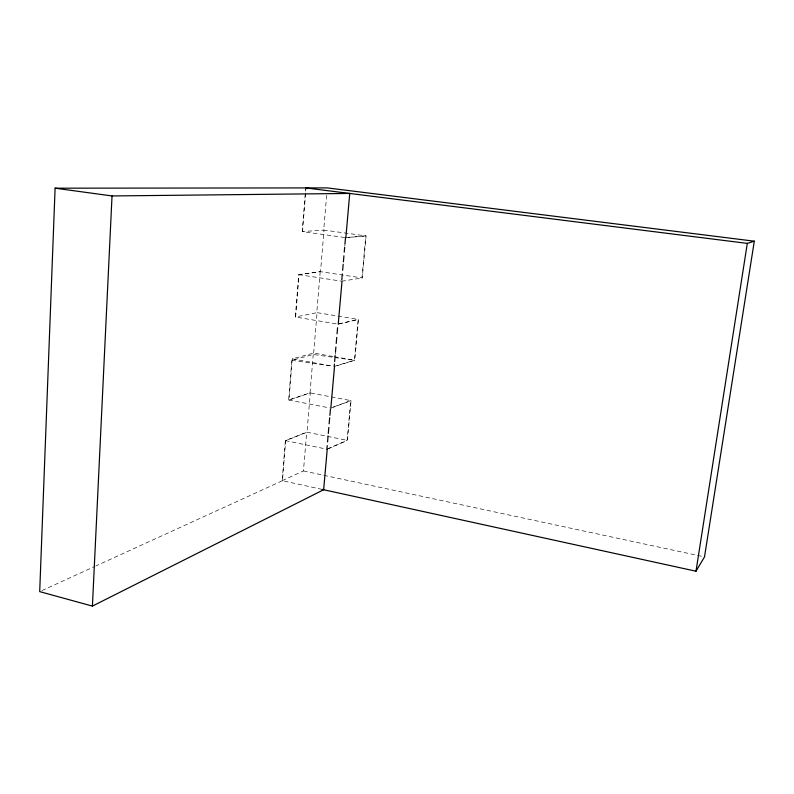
<?xml version="1.0" encoding="UTF-8"?>
<svg xmlns="http://www.w3.org/2000/svg" width="794" height="794" viewBox="0 0 794 794"><rect width="100%" height="100%" fill="white"/><g stroke="black" fill="none" stroke-linecap="round" stroke-linejoin="round"><path stroke-width="0.6" stroke-dasharray="3.97 2.98" d="M322.076 489.392L282.148 480.658L285.374 440.62L306.702 432.164L347.415 440.392L351.047 400.642L310.007 392.871L288.639 400.017L291.835 360.337L313.243 354.491L354.432 360.278L358.163 319.396L337.916 324.121L295.318 317.024L298.733 274.625L320.21 271.627L362.263 277.979L366.113 235.917L323.714 230.062L326.652 195.126M344.646 237.505L302.196 231.59L305.611 189.131M332.994 356.486L313.66 353.072L292.261 358.878L288.947 400.067L310.305 392.921L307 432.224L285.671 440.68L282.446 480.717L95.895 565.943M295.626 317.074L299.04 274.664L320.518 271.677L324.012 230.101L302.196 231.59M302.514 231.63L305.928 189.171M282.148 480.658L303.447 470.931L306.702 432.164M310.007 392.871L313.243 354.491M320.21 271.627L316.766 312.608L358.471 319.446L354.739 360.337L335.634 366.133M313.66 353.072L317.064 312.657L295.318 317.024M335.257 354.332L335.465 351.911M344.775 246.1L344.993 243.679M361.955 277.94L365.796 235.868L345.519 237.634M41.943 590.587L94.764 566.459M326.91 449.176L347.117 440.333L350.75 400.583L330.532 408.096M328.349 448.749L347.415 440.392M330.84 408.156L351.047 400.642M334.195 366.411L354.432 360.278M338.234 324.17L358.471 319.446M341.688 281.195L362.263 277.979M345.847 237.674L366.113 235.917M291.835 360.337L332.984 366.242M298.733 274.625L340.815 281.066M334.205 356.704L354.739 360.337M292.261 358.878L332.091 366.034M288.639 400.017L329.639 407.927M285.374 440.62L326.036 448.997M303.447 470.931L702.095 556.366"/><path stroke-width="1.19" d="M322.076 489.392L695.991 571.214L704.516 556.882L754.3 241.187L327.257 187.9L55.104 188.188L39.7 591.619L92.412 606.1L323.654 489.739L327.227 449.245M92.412 606.1L112.033 195.949L55.104 188.188M326.91 449.176L327.237 445.553M327.555 441.93L328.081 435.886M328.299 433.474L328.825 427.43M329.143 423.807L329.679 417.763M329.887 415.351L330.423 409.307M334.195 366.411L334.403 363.999M334.621 361.578L335.147 355.543M335.465 351.911L335.892 347.077M336.209 343.455L336.745 337.41M337.063 333.788L337.599 327.743M341.797 279.984L342.333 273.94M342.651 270.307L343.177 264.253M343.395 261.831L343.921 255.787M344.249 252.155L344.675 247.311M344.993 243.679L345.519 237.634M330.84 408.156L334.512 366.471M338.234 324.17L342.006 281.245M345.847 237.674L349.737 193.448L112.033 195.949M695.991 571.214L747.313 243.391L754.3 241.187M305.71 187.92L747.313 243.391"/></g></svg>
